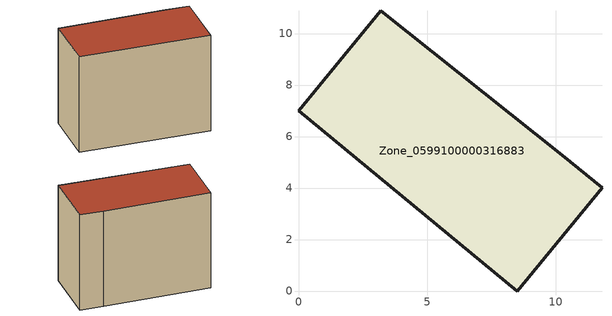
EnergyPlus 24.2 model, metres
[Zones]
Zone_0599100000316883
 floor ground (C_G): 8.49,0 0,7 3.19,10.88 10.24,5.28 11.79,4 z0
 wall outside (C_F): 8.49,0 11.79,4 10.24,5.28 3.19,10.88 0,7 8.49,0 z0:8.55
 roof outside (C_R): 0,7 8.49,0 11.79,4 10.24,5.28 3.19,10.88 z8.55
[BUILDING]
Pand.0599100000316883: North Axis=0; Terrain=City; Loads Convergence Tolerance Value=0.04; Temperature Convergence Tolerance Value=0.4; Solar Distribution=FullExterior; Maximum Number of Warmup Days=25; Minimum Number of Warmup Days=1
[Site:Location]
Rotterdam.The.Hague.AP_ZH_NLD Design_Conditions: Latitude=51.96; Longitude=4.45; Time Zone=1; Elevation=-4.5
[SITE:GROUNDTEMPERATURE:BUILDINGSURFACE]
18, 18, 18, 18, 18, 18, 18, 18, 18, 18, 18, 18
[MATERIAL] Thermal Absorptance=0.9; Solar Absorptance=0.7; Visible Absorptance=0.7
Name | Roughness | Thickness | Conductivity | Density | Specific Heat
G.TI.1992-2005 | MediumSmooth | 0.15 | 0.06 | 540 | 1210
F.TI.1992-2005 | Rough | 0.3 | 0.12 | 1920 | 840
R.TI.1992-2005 | MediumRough | 0.2 | 0.08 | 1500 | 1000
[CONSTRUCTION]
C_G: G.TI.1992-2005
C_F: F.TI.1992-2005
C_R: R.TI.1992-2005
[ZONE]
Zone_0599100000316883: Type=1; Multiplier=1; Ceiling Height=Autocalculate; Volume=Autocalculate; Floor Area=autocalculate; Part of Total Floor Area=Yes
[ZONEINFILTRATION:DESIGNFLOWRATE]
Infil_Zone_0599100000316883: Zone or ZoneList or Space or SpaceList=Zone_0599100000316883; Schedule=AlwaysOn; Design Flow Rate Calculation Method=Flow/Area; Flow Rate per Floor Area=0.0015; Constant Term Coefficient=1; Temperature Term Coefficient=0; Velocity Term Coefficient=0; Velocity Squared Term Coefficient=0
[HVACTEMPLATE:ZONE:IDEALLOADSAIRSYSTEM]
Zone_0599100000316883: Maximum Heating Supply Air Temperature=50; Minimum Cooling Supply Air Temperature=13; Maximum Heating Supply Air Humidity Ratio=0.0156; Minimum Cooling Supply Air Humidity Ratio=0.0077; Heating Limit=NoLimit; Cooling Limit=NoLimit; Dehumidification Control Type=ConstantSensibleHeatRatio; Cooling Sensible Heat Ratio=0.7; Dehumidification Setpoint=60; Humidification Control Type=None; Humidification Setpoint=30; Outdoor Air Method=None; Outdoor Air Flow Rate per Person=0.00944; Outdoor Air Flow Rate per Zone Floor Area=0; Outdoor Air Flow Rate per Zone=0; Demand Controlled Ventilation Type=None; Outdoor Air Economizer Type=NoEconomizer; Heat Recovery Type=None; Sensible Heat Recovery Effectiveness=0.7; Latent Heat Recovery Effectiveness=0.65
[ZONECONTROL:THERMOSTAT]
ThermostatControl_Zone_0599100000316883: Zone or ZoneList=Zone_0599100000316883; Control Type Schedule=DualSetpointControlType; Control 1=Thermostat_Zone_0599100000316883; Temperature Difference Between Cutout And Setpoint=0
[THERMOSTATSETPOINT:DUALSETPOINT]
Thermostat_Zone_0599100000316883: Heating Setpoint Temperature Schedule=HeatingSetpoint_Zone_0599100000316883; Cooling Setpoint Temperature Schedule=CoolingSetpoint_Zone_0599100000316883
[SCHEDULE:COMPACT]
HeatingSetpoint_Zone_0599100000316883: Through: 12/31, For: AllDays, Until: 24:00, 21
CoolingSetpoint_Zone_0599100000316883: Through: 12/31, For: AllDays, Until: 24:00, 24
DualSetpointControlType: Through: 12/31, For: AllDays, Until: 24:00, 4
AlwaysOn: Through: 12/31, For: AllDays, Until: 24:00, 1
